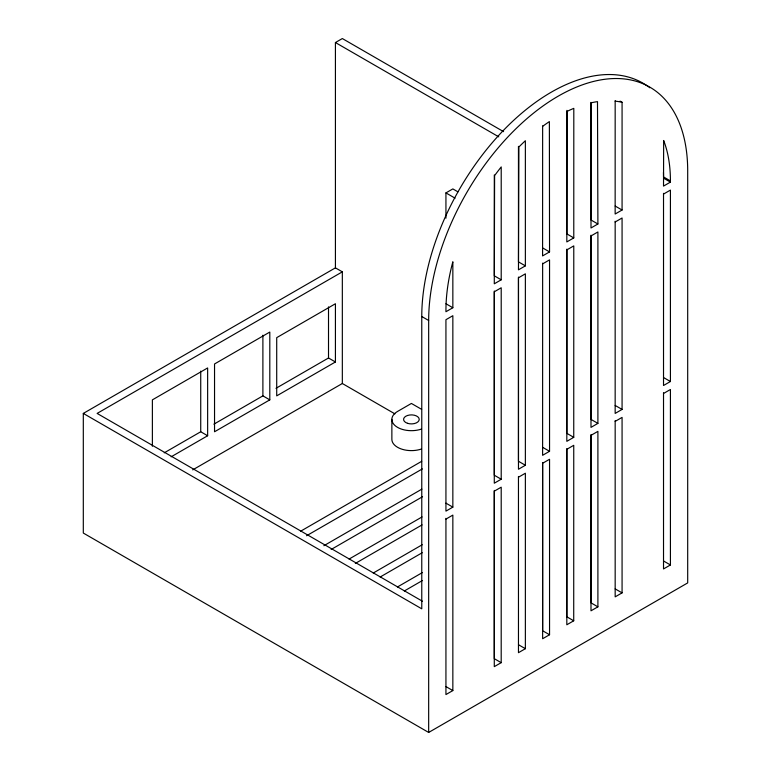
<?xml version="1.0" encoding="UTF-8"?>
<svg xmlns="http://www.w3.org/2000/svg" width="771" height="771" viewBox="0 0 771 771"><rect width="100%" height="100%" fill="white"/><g stroke="black" fill="none" stroke-linecap="round" stroke-linejoin="round"><path stroke-width="1.16" d="M494.298 490.414L494.288 658.675L501.198 662.665L501.208 487.185L494.288 491.175L494.288 666.645L501.198 662.665M494.307 291.024L494.298 475.225L501.208 479.215L501.208 287.785L494.288 291.785L494.288 483.205L501.208 479.215M494.307 174.959L494.307 275.825L501.208 279.806L501.217 166.941A158.739 91.643 -60 0 0 494.606 175.615L494.288 283.805L501.208 279.806M542.639 462.494L542.639 630.755L549.55 634.745L549.55 459.275L542.611 463.275L542.639 638.735L549.55 634.745M566.839 448.529L566.82 616.8L573.72 620.79L573.749 445.301L566.82 449.31L566.82 624.78L573.72 620.79M566.878 249.12L566.849 433.341L573.749 437.33L573.778 245.891L566.82 249.91L566.82 441.33L573.749 437.33M566.897 110.369L566.878 233.921L573.778 237.911L573.807 108.354A158.739 91.643 -60 0 0 566.993 111.429L566.82 241.93L573.778 237.911M428.666 732.45L428.666 320.495A183.161 105.743 -60 0 1 558.185 96.173A183.161 105.743 -60 0 1 687.693 170.95L687.693 582.905L428.666 732.45L83.307 533.05L83.307 413.42L335.424 267.855L335.424 42.54L342.334 38.55L503.579 131.648M445.937 218.183L445.937 192.895L452.847 188.914L457.926 191.844M192.711 469.886L342.334 383.505L342.334 271.845L97.117 413.42L422.412 601.226M164.242 452.828L200.73 431.76L207.64 435.75L207.64 367.95L152.379 399.86L152.379 446.245M213.895 424.166L262.892 395.87L269.802 399.86L269.802 332.06L214.54 363.97L214.54 431.76L269.802 399.86M275.979 388.314L328.513 357.985L335.424 361.975L335.424 303.745L276.712 337.65L276.712 395.87L335.424 361.975M171.143 456.817L207.64 435.75M452.847 307.735L445.937 311.725L445.937 310.52A158.739 91.643 -60 0 1 452.712 262.285L452.847 261.774L452.847 307.735L445.937 303.745M525.369 265.86L518.469 269.85L518.873 147.01A158.739 91.643 -60 0 1 525.369 140.717L525.369 265.86L518.459 261.87L518.459 146.365M542.562 126.396A158.739 91.643 -60 0 1 549.376 121.596L549.55 251.905L542.582 255.924L542.639 125.866M597.901 223.985L591 227.975L591 102.832A158.739 91.643 -60 0 1 597.496 101.627L597.901 223.985L590.991 219.995L590.991 102.379M620.106 101.136L622.072 102.273L622.072 210.03L615.152 214.02L615.171 100.683M670.423 182.11L663.523 186.1L663.658 140.495A158.739 91.643 -60 0 1 670.423 180.915L670.423 182.11L663.523 178.13M542.582 263.904L549.55 259.875L549.55 451.295L542.611 455.304L542.639 263.113M615.152 222L622.072 218L622.072 409.43L615.162 413.42L615.171 221.238M663.523 194.08L670.423 190.09L670.423 381.51L663.523 385.5L663.523 193.328M300.719 531.161L421.698 461.309M306.579 535.749L422.344 468.913M323.849 545.723L421.882 489.122M331.144 549.482L422.537 496.717M349.07 559.071L422.074 516.927M355.325 563.437L422.074 524.897M452.847 507.135L445.937 511.115L445.937 319.695L452.847 315.705L452.847 507.135L445.937 503.145M525.369 465.26L518.469 469.25L518.469 277.82L525.369 273.84L525.369 465.26L518.459 461.27L518.459 277.078M597.901 423.385L590.991 427.375L591 235.945L597.901 231.965L597.901 423.385L590.991 419.395L590.991 235.194M445.937 519.095L452.847 515.105L452.847 690.575L445.937 694.565L445.937 518.334M518.469 477.22L525.369 473.23L525.369 648.7L518.469 652.69L518.459 476.459M615.162 421.39L622.072 417.4L622.072 592.87L615.171 596.86L615.171 420.629M663.523 393.48L670.423 389.49L670.423 564.96L663.523 568.95L663.523 392.709M373.241 573.036L422.257 544.731M380.151 577.016L422.257 552.711M397.422 586.991L422.45 572.535M404.322 590.981L422.45 580.515M597.901 606.835L590.991 610.815L590.991 435.345L597.901 431.365L597.901 606.835L590.991 602.845L590.991 434.584M622.072 102.273L621.763 102.206A158.739 91.643 -60 0 0 615.152 101.155M670.423 180.915L663.523 176.925A158.739 91.643 -60 0 0 663.455 172.444M335.424 42.54L498.75 136.833M615.171 206.04L622.072 210.03M542.639 247.915L549.55 251.905M445.937 192.895L455.083 198.176M663.523 377.52L670.423 381.51M615.171 405.44L622.072 409.43M648.276 86.641A183.161 105.743 -60 0 0 639.602 81.369L638.773 80.955A183.161 105.743 -60 0 0 463.776 181.995L462.947 183.353A183.161 105.743 -60 0 0 421.766 316.505L428.666 320.495M335.424 267.855L342.334 271.845M542.639 447.315L549.55 451.295M421.631 409.353L411.406 403.445L397.585 411.425A19.535 11.276 0 0 0 395.899 426.267A19.535 11.276 0 0 0 421.168 429.168M663.523 560.97L670.423 564.96M342.334 383.505L394.906 413.863M615.171 588.89L622.072 592.87M518.469 644.72L525.369 648.7M83.307 413.42L421.766 608.82L421.766 316.505M445.937 686.585L452.847 690.575M391.87 419.395L391.87 439.335A19.535 11.276 0 0 0 421.168 449.108M328.513 306.887L328.513 357.985M262.892 335.212L262.892 395.87M200.73 371.102L200.73 431.76M649.018 87.19A183.161 105.743 -60 0 1 649.76 87.749M407.474 423.298A7.816 4.51 0 0 0 419.222 419.414A7.816 4.51 0 0 0 407.522 415.482A7.816 4.51 0 0 0 407.474 423.298"/></g></svg>
